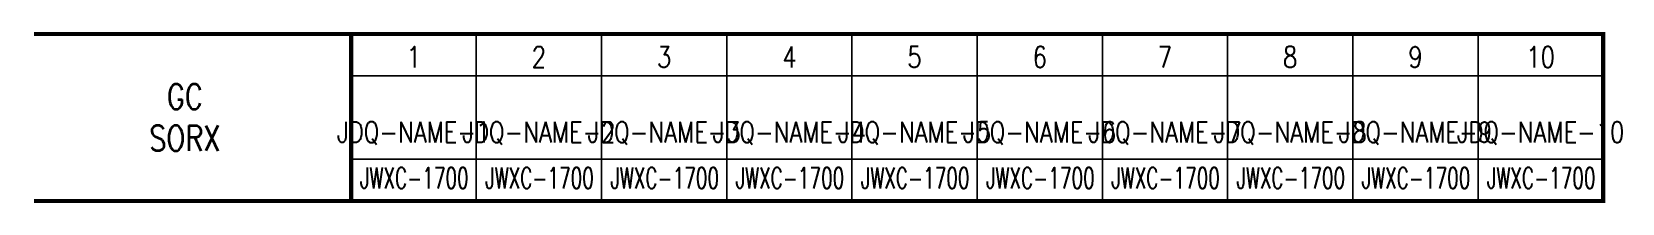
# Model space of a CAD drawing. Header units: millimetres. Extents: x 0 to 190, y 0 to 20.
import ezdxf
from ezdxf.enums import TextEntityAlignment as Align

# ---------------------------------------------------------------- set-up
doc = ezdxf.new("R2010")
doc.units = ezdxf.units.MM
doc.styles.get("Standard").update_dxf_attribs({"font": 'txt.shx', "bigfont": 'hztxt.shx'})

msp = doc.modelspace()

# ---------------------------------------------------------------- linework, layer by layer
for points, const_width in [([(0, 20), (188, 20)], 0.5), ([(38, 15), (38, 0), (188, 0), (188, 20), (38, 20), (38, 15)], 0.5), ([(53, 20), (53, 0)], 0.2), ([(68, 20), (68, 0)], 0.2), ([(83, 20), (83, 0)], 0.2), ([(98, 20), (98, 0)], 0.2), ([(113, 20), (113, 0)], 0.2), ([(128, 20), (128, 0)], 0.2), ([(143, 20), (143, 0)], 0.2), ([(158, 20), (158, 0)], 0.2), ([(173, 20), (173, 0)], 0.2), ([(38, 15), (188, 15)], 0.2), ([(38, 5), (188, 5)], 0.2), ([(0, 0), (188, 0)], 0.5)]:
    msp.add_lwpolyline(points, dxfattribs=dict(const_width=const_width))

# ---------------------------------------------------------------- texts
at = {"width": 0.8}
for s, height, p in [('1', 2.5, (45.5, 16)), ('2', 2.5, (60.5, 16)), ('3', 2.5, (75.5, 16)), ('4', 2.5, (90.5, 16)), ('5', 2.5, (105.5, 16)), ('6', 2.5, (120.5, 16)), ('7', 2.5, (135.5, 16)), ('8', 2.5, (150.5, 16)), ('9', 2.5, (165.5, 16)), ('10', 2.5, (180.5, 16)), ('GC', 3, (18.08, 11))]:
    msp.add_text(s, height=height, dxfattribs=at).set_placement(p, align=Align.CENTER)
at = {"width": 0.624}
for p, p2 in [((39.08, 1.5), (52.08, 1.5)), ((54.08, 1.5), (67.08, 1.5)), ((69.08, 1.5), (82.08, 1.5)), ((84.08, 1.5), (97.08, 1.5)), ((99.08, 1.5), (112.08, 1.5)), ((114.08, 1.5), (127.08, 1.5)), ((129.08, 1.5), (142.08, 1.5)), ((144.08, 1.5), (157.08, 1.5)), ((159.08, 1.5), (172.08, 1.5)), ((174.08, 1.5), (187.08, 1.5))]:
    msp.add_text('JWXC-1700', height=2.5, dxfattribs=at).set_placement(p, p2, align=Align.FIT)
at = {"width": 0.8}
for tag, text, height, p in [('SORX', '(S)', 3, (18.08, 6.03)), ('JDQ-NAME-1', 'GCJ', 2.5, (45.5, 7)), ('JDQ-NAME-2', 'GCJ', 2.5, (60.5, 7)), ('JDQ-NAME-3', 'GCJ', 2.5, (75.5, 7)), ('JDQ-NAME-4', 'GCJ', 2.5, (90.5, 7)), ('JDQ-NAME-5', 'GCJ', 2.5, (105.5, 7)), ('JDQ-NAME-6', 'GCJ', 2.5, (120.5, 7)), ('JDQ-NAME-7', 'GCJ', 2.5, (135.5, 7)), ('JDQ-NAME-8', 'GCJ', 2.5, (150.5, 7)), ('JDQ-NAME-9', 'GCJ', 2.5, (165.5, 7)), ('JDQ-NAME-10', 'GCJ', 2.5, (180.5, 7))]:
    msp.add_attdef(tag, text=text, height=height, dxfattribs=at).set_placement(p, align=Align.CENTER)

doc.saveas('drawing.dxf')
